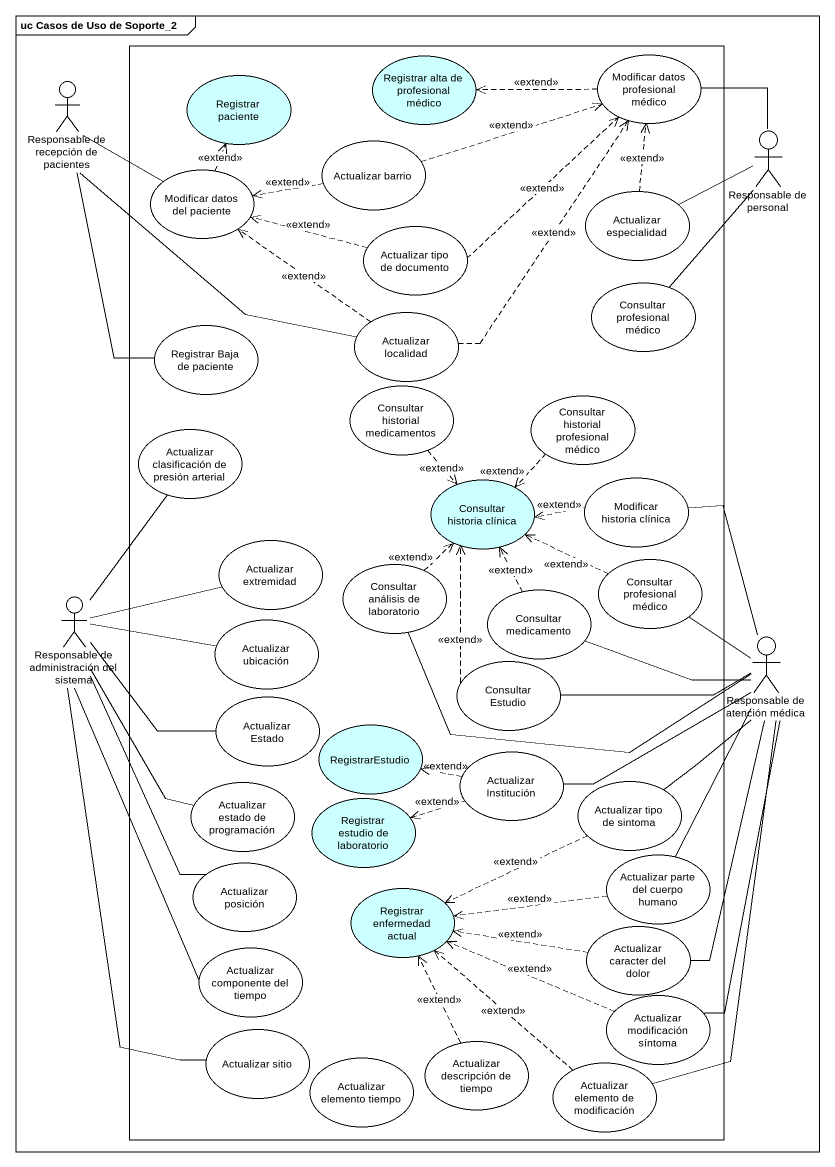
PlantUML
@startuml
mainframe uc Casos de Uso de Soporte_2
rectangle " " as rectangle1 {
  usecase "Registrar paciente" as Registrar_paciente #CCFFFF
  usecase "Registrar alta de profesional médico" as Registrar_alta_de #CCFFFF
  usecase "Modificar datos profesional médico" as Modificar_datos_profesional
  usecase "Modificar datos del paciente" as Modificar_datos_del_paciente
  usecase "Actualizar barrio" as Actualizar_barrio
  usecase "Actualizar tipo de documento" as Actualizar_tipo_de_documento
  usecase "Actualizar especialidad" as Actualizar_especialidad
  usecase "Actualizar localidad" as Actualizar_localidad
  usecase "Consultar profesional médico" as Consultar_profesional_médico
  usecase "Registrar Baja de paciente" as Registrar_Baja_de_paciente
  usecase "Consultar historial medicamentos" as Consultar_historial
  usecase "Consultar historial profesional médico" as Consultar_historial_2
  usecase "Actualizar clasificación de presión arterial" as Actualizar_clasificación_de
  usecase "Consultar historia clínica" as Consultar_historia_clínica #CCFFFF
  usecase "Modificar historia clínica" as Modificar_historia_clínica
  usecase "Actualizar extremidad" as Actualizar_extremidad
  usecase "Consultar análisis de laboratorio" as Consultar_análisis_de
  usecase "Consultar profesional médico" as Consultar_profesional_médico_2
  usecase "Actualizar ubicación" as Actualizar_ubicación
  usecase "Consultar medicamento" as Consultar_medicamento
  usecase "Consultar Estudio" as Consultar_Estudio
  usecase "Actualizar Estado" as Actualizar_Estado
  usecase RegistrarEstudio #CCFFFF
  usecase "Actualizar Institución" as Actualizar_Institución
  usecase "Actualizar estado de programación" as Actualizar_estado_de
  usecase "Registrar estudio de laboratorio" as Registrar_estudio_de #CCFFFF
  usecase "Actualizar tipo de sintoma" as Actualizar_tipo_de_sintoma
  usecase "Actualizar posición" as Actualizar_posición
  usecase "Registrar enfermedad actual" as Registrar_enfermedad_actual #CCFFFF
  usecase "Actualizar parte del cuerpo humano" as Actualizar_parte_del_cuerpo
  usecase "Actualizar caracter del dolor" as Actualizar_caracter_del
  usecase "Actualizar componente del tiempo" as Actualizar_componente_del
  usecase "Actualizar sitio" as Actualizar_sitio
  usecase "Actualizar modificación síntoma" as Actualizar_modificación
  usecase "Actualizar elemento tiempo" as Actualizar_elemento_tiempo
  usecase "Actualizar descripción de tiempo" as Actualizar_descripción_de
  usecase "Actualizar elemento de modificación" as Actualizar_elemento_de
}
actor "Responsable de recepción de pacientes" as Responsable_de_recepción_de
actor "Responsable de personal" as Responsable_de_personal
actor "Responsable de administración del sistema" as Responsable_de
actor "Responsable de atención médica" as Responsable_de_atención
Responsable_de_recepción_de -right- Modificar_datos_del_paciente
Responsable_de_recepción_de -- Actualizar_localidad
Responsable_de_recepción_de -- Registrar_Baja_de_paciente
Modificar_datos_profesional .left.> Registrar_alta_de : <<extend>>
Responsable_de_personal -up- Modificar_datos_profesional
Responsable_de_personal -left- Actualizar_especialidad
Responsable_de_personal -- Consultar_profesional_médico
Modificar_datos_del_paciente .up.> Registrar_paciente : <<extend>>
Actualizar_barrio .right.> Modificar_datos_profesional : <<extend>>
Actualizar_barrio .left.> Modificar_datos_del_paciente : <<extend>>
Actualizar_tipo_de_documento .up.> Modificar_datos_profesional : <<extend>>
Actualizar_tipo_de_documento .left.> Modificar_datos_del_paciente : <<extend>>
Actualizar_especialidad .up.> Modificar_datos_profesional : <<extend>>
Actualizar_localidad .up.> Modificar_datos_profesional : <<extend>>
Actualizar_localidad .up.> Modificar_datos_del_paciente : <<extend>>
Consultar_historial ..> Consultar_historia_clínica : <<extend>>
Consultar_historial_2 ..> Consultar_historia_clínica : <<extend>>
Modificar_historia_clínica .left.> Consultar_historia_clínica : <<extend>>
Consultar_análisis_de .up.> Consultar_historia_clínica : <<extend>>
Consultar_profesional_médico_2 .left.> Consultar_historia_clínica : <<extend>>
Responsable_de -up- Actualizar_clasificación_de
Responsable_de -right- Actualizar_extremidad
Responsable_de -right- Actualizar_ubicación
Responsable_de -right- Actualizar_Estado
Responsable_de -- Actualizar_estado_de
Responsable_de -- Actualizar_posición
Responsable_de -- Actualizar_componente_del
Responsable_de -- Actualizar_sitio
Consultar_medicamento .up.> Consultar_historia_clínica : <<extend>>
Consultar_Estudio .up.> Consultar_historia_clínica : <<extend>>
Responsable_de_atención -up- Modificar_historia_clínica
Responsable_de_atención -left- Consultar_análisis_de
Responsable_de_atención -up- Consultar_profesional_médico_2
Responsable_de_atención -left- Consultar_medicamento
Responsable_de_atención -left- Consultar_Estudio
Responsable_de_atención -left- Actualizar_Institución
Responsable_de_atención -- Actualizar_tipo_de_sintoma
Responsable_de_atención -- Actualizar_parte_del_cuerpo
Responsable_de_atención -- Actualizar_caracter_del
Responsable_de_atención -- Actualizar_modificación
Responsable_de_atención -- Actualizar_elemento_de
Actualizar_Institución .left.> RegistrarEstudio : <<extend>>
Actualizar_Institución .left.> Registrar_estudio_de : <<extend>>
Actualizar_tipo_de_sintoma .left.> Registrar_enfermedad_actual : <<extend>>
Actualizar_parte_del_cuerpo .left.> Registrar_enfermedad_actual : <<extend>>
Actualizar_caracter_del .left.> Registrar_enfermedad_actual : <<extend>>
Actualizar_modificación .left.> Registrar_enfermedad_actual : <<extend>>
Actualizar_descripción_de .up.> Registrar_enfermedad_actual : <<extend>>
Actualizar_elemento_de .up.> Registrar_enfermedad_actual : <<extend>>
@enduml
